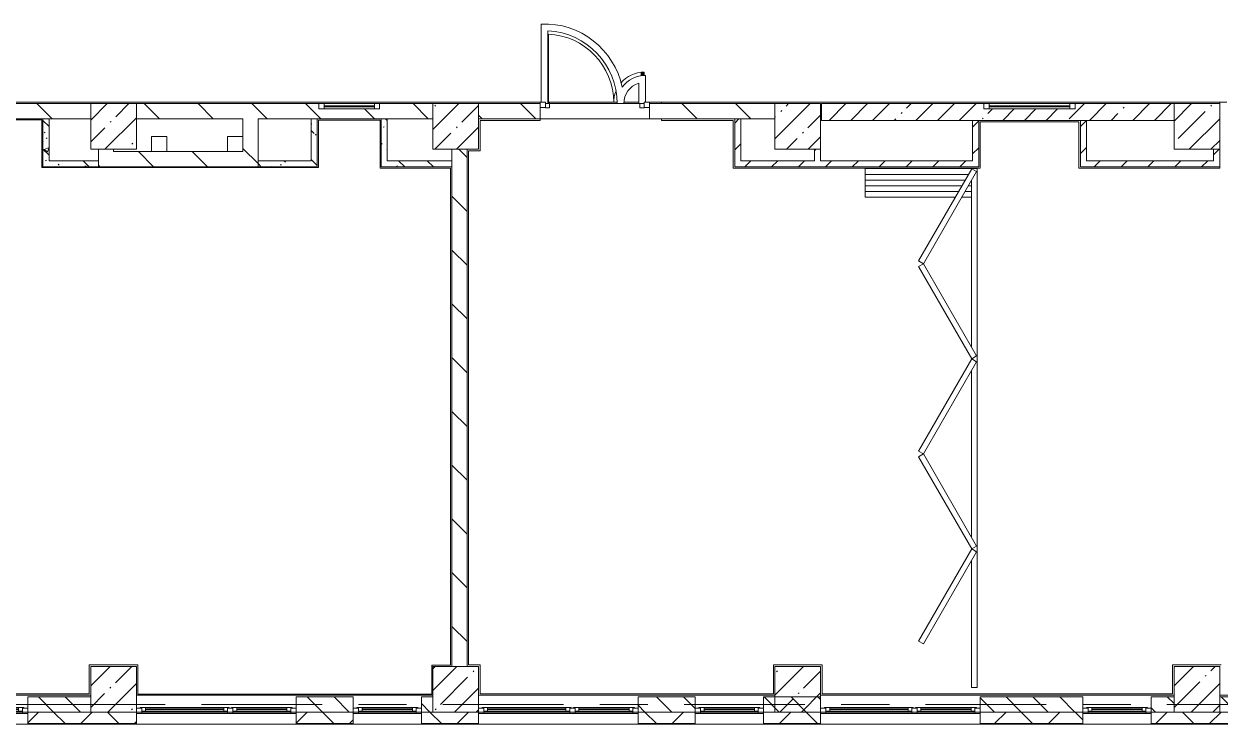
# Model space of a CAD drawing. Header units: millimetres. Extents: x 2623 to 216772, y -8553 to 29000.
# Drawn here: x 96543 to 112277, y -258 to 8948 of the extents above; entities that cross this region are included whole.
import ezdxf

# ---------------------------------------------------------------- set-up
doc = ezdxf.new("R2010")
doc.units = ezdxf.units.MM
doc.linetypes.add('Осевая', pattern=[3175, 635, -476.25, 1587.5, -476.25])
for name, color, linetype, lineweight, true_color in [('A-DETL-GENF-7', 7, 'Continuous', 5, 0xaaaaaa), ('A-DOOR-3', 7, 'Continuous', 5, 0xaaaaaa), ('A-DOOR-4', 7, 'Continuous', 5, 0xe2e2e2), ('A-DOOR-FRAM-4', 7, 'Continuous', 5, 0xaaaaaa), ('A-FLOR-3', 7, 'Continuous', 5, 0xaaaaaa), ('I-WALL-5', 7, 'Continuous', 5, 0x787878)]:
    doc.layers.add(name, color=color, linetype=linetype, lineweight=lineweight, true_color=true_color)
for name, color, linetype, lineweight in [('A-GLAZ-1', 7, 'Continuous', 5), ('A-GLAZ-CWMG-2', 7, 'Continuous', 5), ('A-WALL', 7, 'Continuous', 9), ('A-WALL-3', 7, 'Continuous', 5), ('I-WALL-4', 7, 'Continuous', 5), ('S-COLS-1', 7, 'Continuous', 5), ('Оси', 7, 'Continuous', 9), ('Оси-2', 7, 'Осевая', 9)]:
    doc.layers.add(name, color=color, linetype=linetype, lineweight=lineweight)
pattern_1 = [(135, (89762.2, 0), (-353.553, -353.553), [])]
pattern_2 = [(45, (89762.2, 0), (-176.7767, 176.7767), [])]
pattern_3 = [(135, (89762.2, 0), (-377.17, -377.17), [533.4, -88.9, 17.78, -88.9]), (135, (89762.2, 376.94), (-377.17, -377.17), []), (50, (89762.2, 0), (637.645, -55.787), [66.675, -733.425]), (355, (89762.2, 0), (-123.35, 668.7), [53.34, -586.74]), (100.451, (89815.3, -4.65), (514.3, 612.908), [56.665, -623.315]), (46.184, (89762.2, 177.8), (948.776, -147.15), [100.01, -1100.14]), (96.636, (89841.3, 165.5), (830.91, 865.997), [85, -934.97]), (351.184, (89762.2, 177.8), (830.92, 865.99), [80.01, -880.11]), (21, (89851.1, 133.35), (530.65, -357.928), [66.675, -733.425]), (326, (89851.1, 133.35), (216.308, 644.658), [53.34, -586.74]), (71.451, (89895.3, 103.5), (746.96, 286.724), [56.665, -623.315]), (37.5, (89762.2, 0), (10.8105, 295.9426), [16.764, -562.864, 16.764, -578.866, -588.962]), (37.5, (89762.2, 0), (10.8105, 295.9426), [-1175.258, 16.764, -572.198]), (7.5, (89762.2, 0), (233.869, 350.632), [16.764, -322.834, 16.764, -549.529, -224.472]), (7.5, (89762.2, 0), (233.869, 350.632), [-905.891, 16.764, -207.708]), (327.5, (89563.95, 0), (474.568, -20.0513), [16.764, -205.486, 16.764, -676.656, -920.115]), (327.5, (89563.95, 0), (474.568, -20.0513), [-915.67, 16.764, -903.351]), (317.5, (89475.05, 0), (518.452, 88.993), [16.764, -272.161, 16.764, -443.738, -653.415]), (317.5, (89475.05, 0), (518.452, 88.993), [-749.427, 16.764, -636.65])]
pattern_4 = [(45, (89762.2, 0), (-285.123, 285.123), []), (45, (90047.3, 0), (-285.123, 285.123), [504.031, -100.806, 16.764, -84.042])]

# ---------------------------------------------------------------- blocks, each defined once
blk = doc.blocks.new('120_Окно_СКБ_2Ст - 120_Окно_СКБ_2Ст 3100х2500 _мал_ створка слева-2_-22446420-3_1_2_птичка')
at = {"layer": 'A-GLAZ-1'}
for p, q in [((-1550, -127), (-1550, -57)), ((-1550, -57), (-1480, -57)), ((1550, -57), (-1550, -57)), ((-1480, -127), (-1550, -127)), ((-1550, -127), (-1500, -127)), ((-1480, -127), (-1500, -127)), ((-1500, -127), (-1500, -137)), ((-1500, -137), (-700, -137)), ((-700, -137), (-1500, -137)), ((-1480, -57), (-1480, -127)), ((-720, -87), (-1480, -87)), ((-1480, -87), (-1480, -127)), ((-1430, -137), (-1430, -87)), ((-1430, -107), (-770, -107)), ((-770, -117), (-1430, -117)), ((-770, -137), (-770, -87)), ((-720, -127), (-720, -57)), ((-720, -57), (-650, -57)), ((-720, -127), (-720, -87)), ((-650, -127), (-720, -127)), ((-700, -127), (-720, -127)), ((-700, -127), (-670, -127)), ((-700, -137), (-700, -127)), ((-650, -127), (-670, -127)), ((-670, -127), (-670, -137)), ((-670, -137), (1500, -137)), ((1500, -137), (-670, -137)), ((-650, -57), (-650, -127)), ((1480, -87), (-650, -87)), ((-650, -87), (-650, -127)), ((-600, -137), (-600, -87)), ((-600, -107), (1430, -107)), ((1430, -117), (-600, -117)), ((1430, -137), (1430, -87)), ((1480, -127), (1480, -57)), ((1480, -57), (1550, -57)), ((1480, -127), (1480, -87)), ((1550, -127), (1480, -127)), ((1500, -127), (1480, -127)), ((1500, -127), (1550, -127)), ((1500, -137), (1500, -127)), ((1550, -57), (1550, -127))]:
    blk.add_line(p, q, dxfattribs=at)
blk = doc.blocks.new('120_Окно_СКБ_2Ст - 120_Окно_СКБ_2Ст 2100х2500 _мал створка СЛЕВА_-22446485-3_1_2_птичка')
at = {"layer": 'A-GLAZ-1'}
for p, q in [((-1050, -127), (-1050, -57)), ((-1050, -57), (-980, -57)), ((1050, -57), (-1050, -57)), ((-980, -127), (-1050, -127)), ((-1050, -127), (-1000, -127)), ((-980, -127), (-1000, -127)), ((-1000, -127), (-1000, -137)), ((-1000, -137), (-200, -137)), ((-200, -137), (-1000, -137)), ((-980, -57), (-980, -127)), ((-220, -87), (-980, -87)), ((-980, -87), (-980, -127)), ((-930, -137), (-930, -87)), ((-930, -107), (-270, -107)), ((-270, -117), (-930, -117)), ((-270, -137), (-270, -87)), ((-220, -127), (-220, -57)), ((-220, -57), (-150, -57)), ((-220, -127), (-220, -87)), ((-150, -127), (-220, -127)), ((-200, -127), (-220, -127)), ((-200, -127), (-170, -127)), ((-200, -137), (-200, -127)), ((-150, -127), (-170, -127)), ((-170, -127), (-170, -137)), ((-170, -137), (1000, -137)), ((1000, -137), (-170, -137)), ((-150, -57), (-150, -127)), ((980, -87), (-150, -87)), ((-150, -87), (-150, -127)), ((-100, -137), (-100, -87)), ((-100, -107), (930, -107)), ((930, -117), (-100, -117)), ((930, -137), (930, -87)), ((980, -127), (980, -57)), ((980, -57), (1050, -57)), ((980, -127), (980, -87)), ((1050, -127), (980, -127)), ((1000, -127), (980, -127)), ((1000, -127), (1050, -127)), ((1000, -137), (1000, -127)), ((1050, -57), (1050, -127))]:
    blk.add_line(p, q, dxfattribs=at)
blk = doc.blocks.new('120_Окно_СКБ_1Ст - 120_Окно_СКБ_1Ст 900х2500_h_-22445987-3_1_2_птичка')
at = {"layer": 'A-GLAZ-1'}
for p, q in [((-450, -127), (-450, -57)), ((-450, -57), (-380, -57)), ((450, -57), (-450, -57)), ((-380, -127), (-450, -127)), ((-450, -127), (-400, -127)), ((-380, -127), (-400, -127)), ((-400, -127), (-400, -137)), ((-400, -137), (400, -137)), ((400, -137), (-400, -137)), ((-380, -57), (-380, -127)), ((380, -87), (-380, -87)), ((-380, -87), (-380, -127)), ((-330, -137), (-330, -87)), ((-330, -107), (330, -107)), ((330, -117), (-330, -117)), ((330, -137), (330, -87)), ((380, -127), (380, -57)), ((380, -57), (450, -57)), ((380, -127), (380, -87)), ((450, -127), (380, -127)), ((400, -127), (380, -127)), ((400, -127), (450, -127)), ((400, -137), (400, -127)), ((450, -57), (450, -127))]:
    blk.add_line(p, q, dxfattribs=at)
blk = doc.blocks.new('120_Окно_СКБ_2Ст - 120_Окно_СКБ_2Ст 2100х2500 _мал створка СЛЕВА_-V97-3_1_2_птичка')
at = {"layer": 'A-GLAZ-1'}
for p, q in [((-1050, -127), (-1050, -57)), ((-1050, -57), (-980, -57)), ((1050, -57), (-1050, -57)), ((-980, -127), (-1050, -127)), ((-1050, -127), (-1000, -127)), ((-980, -127), (-1000, -127)), ((-1000, -127), (-1000, -137)), ((-1000, -137), (-200, -137)), ((-200, -137), (-1000, -137)), ((-980, -57), (-980, -127)), ((-220, -87), (-980, -87)), ((-980, -87), (-980, -127)), ((-930, -137), (-930, -87)), ((-930, -107), (-270, -107)), ((-270, -117), (-930, -117)), ((-270, -137), (-270, -87)), ((-220, -127), (-220, -57)), ((-220, -57), (-150, -57)), ((-220, -127), (-220, -87)), ((-150, -127), (-220, -127)), ((-200, -127), (-220, -127)), ((-200, -127), (-170, -127)), ((-200, -137), (-200, -127)), ((-150, -127), (-170, -127)), ((-170, -127), (-170, -137)), ((-170, -137), (1000, -137)), ((1000, -137), (-170, -137)), ((-150, -57), (-150, -127)), ((980, -87), (-150, -87)), ((-150, -87), (-150, -127)), ((-100, -137), (-100, -87)), ((-100, -107), (930, -107)), ((930, -117), (-100, -117)), ((930, -137), (930, -87)), ((980, -127), (980, -57)), ((980, -57), (1050, -57)), ((980, -127), (980, -87)), ((1050, -127), (980, -127)), ((1000, -127), (980, -127)), ((1000, -127), (1050, -127)), ((1000, -137), (1000, -127)), ((1050, -57), (1050, -127))]:
    blk.add_line(p, q, dxfattribs=at)
blk = doc.blocks.new('120_Окно_СКБ_1Ст - 120_Окно_СКБ_1Ст 900х2500_h_-20664874-3_1_2_птичка')
at = {"layer": 'A-GLAZ-1'}
for p, q in [((-450, -127), (-450, -57)), ((-450, -57), (-380, -57)), ((450, -57), (-450, -57)), ((-380, -127), (-450, -127)), ((-450, -127), (-400, -127)), ((-380, -127), (-400, -127)), ((-400, -127), (-400, -137)), ((-400, -137), (400, -137)), ((400, -137), (-400, -137)), ((-380, -57), (-380, -127)), ((380, -87), (-380, -87)), ((-380, -87), (-380, -127)), ((-330, -137), (-330, -87)), ((-330, -107), (330, -107)), ((330, -117), (-330, -117)), ((330, -137), (330, -87)), ((380, -127), (380, -57)), ((380, -57), (450, -57)), ((380, -127), (380, -87)), ((450, -127), (380, -127)), ((400, -127), (380, -127)), ((400, -127), (450, -127)), ((400, -137), (400, -127)), ((450, -57), (450, -127))]:
    blk.add_line(p, q, dxfattribs=at)
blk = doc.blocks.new('DOR__перегородка__Прямоугольная - ТП-3_ Вн_ДПГ_6820х3300h-19315679-3_1_2_птичка')
at = {"layer": 'A-DOOR-3'}
for p, q in [((6445, 1474), (6820, 1474)), ((6445, 1474), (6445, 288)), ((6520, 1474), (6520, 244)), ((6595, 1474), (6595, 201)), ((6670, 1474), (6670, 158)), ((6745, 1474), (6745, 114)), ((6820, 1474), (6820, 0)), ((6445, 201), (6445, 75)), ((6520, 158), (6520, 75)), ((0, 75), (0, 0)), ((0, 75), (1664, 75)), ((0, 0), (6820, 0)), ((1814, 75), (1827, 75)), ((1977, 75), (4164, 75)), ((4314, 75), (4325, 75)), ((4475, 75), (6663, 75)), ((6595, 114), (6595, 75)), ((6813, 75), (6820, 75))]:
    blk.add_line(p, q, dxfattribs=at)
at = {"layer": 'A-DOOR-FRAM-4'}
for p, q in [((570, 707), (608, 772)), ((1783, 7), (570, 707)), ((608, 772), (1820, 72)), ((1821, 72), (3033, 772)), ((3071, 707), (1858, 7)), ((3033, 772), (3071, 707)), ((3070, 707), (3107, 772)), ((4282, 7), (3070, 707)), ((3107, 772), (4320, 72)), ((4319, 72), (5532, 772)), ((5569, 707), (4357, 7)), ((5532, 772), (5569, 707)), ((5569, 707), (5607, 772)), ((6781, 7), (5569, 707)), ((5607, 772), (6819, 72)), ((1820, 72), (1783, 7)), ((1858, 7), (1821, 72)), ((4320, 72), (4282, 7)), ((4357, 7), (4319, 72)), ((6819, 72), (6781, 7))]:
    blk.add_line(p, q, dxfattribs=at)
blk = doc.blocks.new('BSC_Колонна _Прямоугольная - 600х600-V195-3_1_2_птичка')
at = {"layer": 'S-COLS-1'}
h = blk.add_hatch(dxfattribs=at)
h.set_pattern_fill('FP_160', color=256, style=0, pattern_type=2)
h.set_pattern_definition([(45, (-22210, -7600), (-285.123, 285.123), []), (45, (-21924.88, -7600), (-285.123, 285.123), [504.031, -100.806, 16.764, -84.042])])
h.paths.add_polyline_path([(-300, -300), (300, -300), (300, 300), (-300, 300), (-300, 150)])
for p, q in [((300, 300), (-300, 300)), ((-300, 300), (-300, -300)), ((300, -300), (300, 300)), ((-300, -300), (300, -300))]:
    blk.add_line(p, q, dxfattribs=at)
blk = doc.blocks.new('BSC_Колонна _Прямоугольная - 600х600-V196-3_1_2_птичка')
at = {"layer": 'S-COLS-1'}
h = blk.add_hatch(dxfattribs=at)
h.set_pattern_fill('FP_161', color=256, style=0, pattern_type=2)
h.set_pattern_definition([(45, (-22210, -200), (-285.123, 285.123), []), (45, (-21924.88, -200), (-285.123, 285.123), [504.031, -100.806, 16.764, -84.042])])
h.paths.add_polyline_path([(-300, -300), (300, -300), (300, 300), (-300, 300)])
for p, q in [((300, 300), (-300, 300)), ((-300, 300), (-300, -300)), ((300, -300), (300, 300)), ((-300, -300), (300, -300))]:
    blk.add_line(p, q, dxfattribs=at)
blk = doc.blocks.new('BSC_Колонна _Прямоугольная - 600х600-V198-3_1_2_птичка')
at = {"layer": 'S-COLS-1'}
h = blk.add_hatch(dxfattribs=at)
h.set_pattern_fill('FP_162', color=256, style=0, pattern_type=2)
h.set_pattern_definition([(45, (-7960, -7600), (-285.123, 285.123), []), (45, (-7674.88, -7600), (-285.123, 285.123), [504.031, -100.806, 16.764, -84.042])])
h.paths.add_polyline_path([(-300, -300), (300, -300), (300, 300), (-300, 300)])
for p, q in [((300, 300), (-300, 300)), ((-300, 300), (-300, -300)), ((300, -300), (300, 300)), ((-300, -300), (300, -300))]:
    blk.add_line(p, q, dxfattribs=at)
blk = doc.blocks.new('BSC_Колонна _Прямоугольная - 600х600-20441433-3_1_2_птичка')
at = {"layer": 'S-COLS-1'}
h = blk.add_hatch(dxfattribs=at)
h.set_pattern_fill('FP_170', color=256, style=0, pattern_type=2)
h.set_pattern_definition([(45, (-12460, -7600), (-285.123, 285.123), []), (45, (-12174.88, -7600), (-285.123, 285.123), [504.031, -100.806, 16.764, -84.042])])
h.paths.add_polyline_path([(-300, -300), (300, -300), (300, 300), (-300, 300), (-300, 150)])
for p, q in [((300, 300), (-300, 300)), ((-300, 300), (-300, -300)), ((300, -300), (300, 300)), ((-300, -300), (300, -300))]:
    blk.add_line(p, q, dxfattribs=at)
blk = doc.blocks.new('BSC_Колонна _Прямоугольная - 600х600-V205-3_1_2_птичка')
at = {"layer": 'S-COLS-1'}
h = blk.add_hatch(dxfattribs=at)
h.set_pattern_fill('FP_171', color=256, style=0, pattern_type=2)
h.set_pattern_definition([(45, (-16960, -7600), (-285.123, 285.123), []), (45, (-16674.88, -7600), (-285.123, 285.123), [504.031, -100.806, 16.764, -84.042])])
h.paths.add_polyline_path([(-300, -300), (300, -300), (300, 300), (-300, 300)])
for p, q in [((300, 300), (-300, 300)), ((-300, 300), (-300, -300)), ((300, -300), (300, 300)), ((-300, -300), (300, -300))]:
    blk.add_line(p, q, dxfattribs=at)
blk = doc.blocks.new('120_Окно_СКБ_1Ст - 120_Окно_СКБ_1Ст 400х1200 EI30-24228621-3_1_2_птичка')
at = {"layer": 'A-GLAZ-1'}
for p, q in [((-600, 40), (-600, 110)), ((-600, 110), (-530, 110)), ((600, 110), (-600, 110)), ((-530, 40), (-600, 40)), ((-600, 40), (600, 40)), ((-530, 110), (-530, 40)), ((530, 80), (-530, 80)), ((530, 70), (-530, 70)), ((530, 40), (530, 110)), ((530, 110), (600, 110)), ((600, 40), (530, 40)), ((600, 110), (600, 40))]:
    blk.add_line(p, q, dxfattribs=at)
blk = doc.blocks.new('Прямоугольный импост - 50 x 70 мм-31927764-3_1_2_птичка')
at = {"layer": 'A-GLAZ-CWMG-2'}
for p, q in [((-70, 35), (0, 35)), ((-70, -35), (-70, 35)), ((0, 35), (0, -35)), ((0, -35), (-70, -35))]:
    blk.add_line(p, q, dxfattribs=at)
blk = doc.blocks.new('Дверь_Витражная_остекление_ - ДВН_ДАО_Главный вход_1200 в свету Д-22 _п_-31928779-3_1_2_птичка')
at = {"layer": 'A-DOOR-4'}
for points in [[(-615, 30), (-610, 30), (-615, 930)], [(610, 384), (650, 388), (650, 430), (610, 430), (610, 388)]]:
    blk.add_hatch(color=256, dxfattribs=at).paths.add_polyline_path(points)
at = {"layer": 'A-DETL-GENF-7'}
for p, q in [((-610, 30), (-610, 930)), ((650, 430), (610, 430)), ((610, 430), (610, 384)), ((650, 387), (650, 430)), ((-595, 30), (-615, 30)), ((-595, -40), (-595, 30)), ((595, -40), (595, 16)), ((-650, -40), (-595, -40)), ((650, -40), (595, -40))]:
    blk.add_line(p, q, dxfattribs=at)
at = {"layer": 'A-DOOR-3'}
blk.add_line((650, 430), (650, 387), dxfattribs=at)
for centre, radius, start, end in [((-650, 30), 900, 360, 87.7416), ((650, 30), 400, 90, 140.1159), ((650, 30), 400, 158.7261, 180)]:
    blk.add_arc(centre, radius, start, end, dxfattribs=at)
blk = doc.blocks.new('Прямоугольный импост - 50 x 70 мм-31701779-3_1_2_птичка')
at = {"layer": 'A-GLAZ-CWMG-2'}
for p, q in [((0, 35), (-70, 35)), ((-70, 35), (-70, -35)), ((0, -35), (0, 35)), ((-70, -35), (0, -35))]:
    blk.add_line(p, q, dxfattribs=at)
blk = doc.blocks.new('120_Окно_СКБ_1Ст - 120_Окно_СКБ_1Ст 400х800 EI30-24230873-3_1_2_птичка')
at = {"layer": 'A-GLAZ-1'}
for p, q in [((-400, 30), (-400, 100)), ((-400, 100), (-330, 100)), ((400, 100), (-400, 100)), ((-330, 30), (-400, 30)), ((-400, 30), (400, 30)), ((-330, 100), (-330, 30)), ((330, 70), (-330, 70)), ((330, 60), (-330, 60)), ((330, 30), (330, 100)), ((330, 100), (400, 100)), ((400, 30), (330, 30)), ((400, 100), (400, 30))]:
    blk.add_line(p, q, dxfattribs=at)

msp = doc.modelspace()

# ---------------------------------------------------------------- hatches: boundary and pattern name
at = {"layer": 'A-WALL-3'}
h = msp.add_hatch(dxfattribs=at)
h.set_pattern_fill('FP_103', color=256, style=0, pattern_type=2)
h.set_pattern_definition([(135, (89762.2, 0), (-176.7767, -176.7767), [])])
h.paths.add_polyline_path([(121872.2, -100), (121872.2, 100), (120645, 100), (120645, -100), (121461.6, -100)])
h.paths.add_polyline_path([(127752.2, -100), (127752.2, 100), (127185.2, 100), (127185.2, -100)])
h.paths.add_polyline_path([(119597.2, -100), (119745, -100), (119745, 100), (119571.9, 100), (119571.9, -100)])
h.paths.add_polyline_path([(126122.6, -100), (126285.2, -100), (126285.2, 100), (125732.2, 100), (125732.2, -100)])
h.paths.add_polyline_path([(123372.2, -100), (123632.2, -100), (123632.2, 100), (123372.2, 100), (123372.2, 39.5)])
h.paths.add_polyline_path([(109122.2, -100), (110472.2, -100), (110472.2, 100), (109122.2, 100)])
h.paths.add_polyline_path([(106546.3, -100), (107022.2, -100), (107022.2, 100), (106272.2, 100), (106272.2, -100)])
h.paths.add_polyline_path([(114936.1, -100), (115322.2, -100), (115322.2, 100), (114572.2, 100), (114572.2, -100)])
h.paths.add_polyline_path([(112472.2, -100), (112472.2, 100), (112272.2, 100), (112272.2, -100)])
h.paths.add_polyline_path([(116171.9, -100), (116171.9, 100), (115922.2, 100), (115922.2, -100)])
h.paths.add_polyline_path([(105372.2, -100), (105372.2, 100), (104622.2, 100), (104622.2, -100)])
h.paths.add_polyline_path([(111372.2, -100), (111672.2, -100), (111672.2, 100), (111372.2, 100)])
h.paths.add_polyline_path([(100872.2, -100), (100872.2, 100), (100121.9, 100), (100121.9, -100)])
h.paths.add_polyline_path([(101772.2, -100), (101922.2, -100), (101922.2, 100), (101772.2, 100)])
h.paths.add_polyline_path([(97422.2, -100), (97422.2, 100), (96592.2, 100), (96592.2, -100), (97224.3, -100)])
h = msp.add_hatch(dxfattribs=at)
h.set_pattern_fill('FP_105', color=256, style=0, pattern_type=2)
h.set_pattern_definition([(45, (89762.2, 0), (-353.5534, 353.5534), []), (135, (89762.2, 0), (-353.5534, -353.5534), [])])
h.paths.add_polyline_path([(123326, -250), (123632.2, -250), (123632.2, -100), (122772.2, -100), (122772.2, -250)])
h.paths.add_polyline_path([(128072.3, -250), (128072.3, -100), (127185.2, -100), (127185.2, -250), (127987, -250)])
h.paths.add_polyline_path([(119745, -250), (119745, -100), (118971.9, -100), (118971.9, -250), (119597.2, -250)])
h.paths.add_polyline_path([(120645, -250), (121872.2, -250), (121872.2, -100), (120645, -100)])
h.paths.add_polyline_path([(126122.6, -250), (126285.2, -250), (126285.2, -100), (125732.2, -100), (125732.2, -250)])
h.paths.add_polyline_path([(115868.4, -250), (116171.9, -250), (116171.9, -100), (114572.2, -100), (114572.2, -250), (114936.1, -250)])
h.paths.add_polyline_path([(110472.2, -250), (110472.2, -100), (109122.2, -100), (109122.2, -250), (109342.9, -250)])
h.paths.add_polyline_path([(111372.2, -250), (112472.2, -250), (112472.2, -100), (111372.2, -100)])
h.paths.add_polyline_path([(104622.2, -250), (105372.2, -250), (105372.2, -100), (104622.2, -100)])
h.paths.add_polyline_path([(106272.2, -250), (107022.2, -250), (107022.2, -100), (106272.2, -100)])
h.paths.add_polyline_path([(102522.2, -250), (102522.2, -100), (101772.2, -100), (101772.2, -250), (101885.3, -250)])
h.paths.add_polyline_path([(96592.2, -250), (98021.9, -250), (98021.9, -100), (96592.2, -100)])
h.paths.add_polyline_path([(100121.9, -250), (100872.2, -250), (100872.2, -100), (100121.9, -100)])
h.paths.add_polyline_path([(93492.2, -250), (93492.2, -100), (89502.2, -100), (89502.2, -250), (92563.3, -250)])
at = {"layer": 'I-WALL-4'}
h = msp.add_hatch(dxfattribs=at)
h.set_pattern_fill('FP_104', color=256, style=0, pattern_type=2)
h.set_pattern_definition(pattern_1)
h.paths.add_polyline_path([(106422.2, 7700), (106422.2, 7900), (104771.5, 7900), (104771.5, 7700), (105972.2, 7700)])
h.paths.add_polyline_path([(97422.2, 7700), (97422.2, 7900), (96292.2, 7900), (96292.2, 7700), (96873.2, 7700)])
h.paths.add_polyline_path([(98022.2, 7700), (101922.2, 7700), (101922.2, 7900), (101222.2, 7900), (101222.2, 7830), (100422.2, 7830), (100422.2, 7900), (98022.2, 7900), (98022.2, 7789.5)])
h.paths.add_polyline_path([(103331.5, 7700), (103331.5, 7900), (102522.2, 7900), (102522.2, 7700)])
h.paths.add_polyline_path([(93495.5, 7700), (93792.2, 7700), (93792.2, 7900), (93492.2, 7900), (93492.2, 7700)])
h = msp.add_hatch(dxfattribs=at)
h.set_pattern_fill('FP_101', color=256, style=0, pattern_type=2)
h.set_pattern_definition(pattern_4)
h.paths.add_polyline_path([(110441.2, 7680), (111672.2, 7680), (111672.2, 7900), (110371.7, 7900), (110371.7, 7830), (109171.7, 7830), (109171.7, 7900), (107032.2, 7900), (107032.2, 7680), (109342.9, 7680)])
h = msp.add_hatch(dxfattribs=at)
h.set_pattern_fill('FP_104', color=256, style=0, pattern_type=2)
h.set_pattern_definition(pattern_1)
h.paths.add_polyline_path([(99622.2, 7070), (99622.2, 7700), (99422.2, 7700), (99422.2, 7070)])
h = msp.add_hatch(dxfattribs=at)
h.set_pattern_fill('FP_106', color=256, style=0, pattern_type=2)
h.set_pattern_definition(pattern_2)
h.paths.add_polyline_path([(105972.2, 7150), (105972.2, 7700), (105892.2, 7700), (105892.2, 7150)])
h = msp.add_hatch(dxfattribs=at)
h.set_pattern_fill('FP_106', color=256, style=0, pattern_type=2)
h.set_pattern_definition(pattern_2)
h.paths.add_polyline_path([(109102.2, 7070), (109102.2, 7680), (109022.2, 7680), (109022.2, 7070)])
h = msp.add_hatch(dxfattribs=at)
h.set_pattern_fill('FP_106', color=256, style=0, pattern_type=2)
h.set_pattern_definition(pattern_2)
h.paths.add_polyline_path([(110521.2, 7150), (110521.2, 7680), (110441.2, 7680), (110441.2, 7150)])
h = msp.add_hatch(dxfattribs=at)
h.set_pattern_fill('FP_104', color=256, style=0, pattern_type=2)
h.set_pattern_definition(pattern_1)
h.paths.add_polyline_path([(97722.2, 7070), (97722.2, 7300), (97522.2, 7300), (97522.2, 7070)])
h = msp.add_hatch(dxfattribs=at)
h.set_pattern_fill('FP_104', color=256, style=0, pattern_type=2)
h.set_pattern_definition(pattern_1)
h.paths.add_polyline_path([(99422.2, 7070), (99422.2, 7270), (97722.2, 7270), (97722.2, 7070), (98156.5, 7070)])
h = msp.add_hatch(dxfattribs=at)
h.set_pattern_fill('FP_104', color=256, style=0, pattern_type=2)
h.set_pattern_definition(pattern_1)
h.paths.add_polyline_path([(102172.2, 500), (102372.2, 500), (102372.2, 7300), (102172.2, 7300), (102172.2, 808.9)])
h = msp.add_hatch(dxfattribs=at)
h.set_pattern_fill('FP_106', color=256, style=0, pattern_type=2)
h.set_pattern_definition(pattern_2)
h.paths.add_polyline_path([(107022.2, 7150), (107022.2, 7300), (106942.2, 7300), (106942.2, 7150)])
h = msp.add_hatch(dxfattribs=at)
h.set_pattern_fill('FP_106', color=256, style=0, pattern_type=2)
h.set_pattern_definition(pattern_2)
h.paths.add_polyline_path([(112272.2, 7070), (112272.2, 7300), (112192.2, 7300), (112192.2, 7070)])
h = msp.add_hatch(dxfattribs=at)
h.set_pattern_fill('FP_106', color=256, style=0, pattern_type=2)
h.set_pattern_definition(pattern_2)
h.paths.add_polyline_path([(109022.2, 7070), (109022.2, 7150), (105892.2, 7150), (105892.2, 7070), (107478.5, 7070)])
h = msp.add_hatch(dxfattribs=at)
h.set_pattern_fill('FP_106', color=256, style=0, pattern_type=2)
h.set_pattern_definition(pattern_2)
h.paths.add_polyline_path([(112192.2, 7070), (112192.2, 7150), (110441.2, 7150), (110441.2, 7070), (111207.3, 7070)])
at = {"layer": 'I-WALL-5'}
h = msp.add_hatch(dxfattribs=at)
h.set_pattern_fill('FP_111', color=256, style=0, pattern_type=2)
h.set_pattern_definition(pattern_3)
h.paths.add_polyline_path([(96873.2, 7070), (96873.2, 7700), (96793.2, 7700), (96793.2, 7070)])
h = msp.add_hatch(dxfattribs=at)
h.set_pattern_fill('FP_111', color=256, style=0, pattern_type=2)
h.set_pattern_definition(pattern_3)
h.paths.add_polyline_path([(100402.2, 7150), (100402.2, 7700), (100322.2, 7700), (100322.2, 7150)])
h = msp.add_hatch(dxfattribs=at)
h.set_pattern_fill('FP_111', color=256, style=0, pattern_type=2)
h.set_pattern_definition(pattern_3)
h.paths.add_polyline_path([(101322.2, 7070), (101322.2, 7700), (101242.2, 7700), (101242.2, 7070)])
h = msp.add_hatch(dxfattribs=at)
h.set_pattern_fill('FP_111', color=256, style=0, pattern_type=2)
h.set_pattern_definition(pattern_3)
h.paths.add_polyline_path([(97522.2, 7070), (97522.2, 7150), (96873.2, 7150), (96873.2, 7070)])
h = msp.add_hatch(dxfattribs=at)
h.set_pattern_fill('FP_111', color=256, style=0, pattern_type=2)
h.set_pattern_definition(pattern_3)
h.paths.add_polyline_path([(99622.2, 7070), (100402.2, 7070), (100402.2, 7150), (99622.2, 7150)])
h = msp.add_hatch(dxfattribs=at)
h.set_pattern_fill('FP_111', color=256, style=0, pattern_type=2)
h.set_pattern_definition(pattern_3)
h.paths.add_polyline_path([(102172.2, 7070), (102172.2, 7150), (101322.2, 7150), (101322.2, 7070), (101885.3, 7070)])
at = {"layer": 'S-COLS-1'}
h = msp.add_hatch(dxfattribs=at)
h.set_pattern_fill('FP_101', color=256, style=0, pattern_type=2)
h.set_pattern_definition(pattern_4)
h.paths.add_polyline_path([(98022.2, -100), (98022.2, 500), (97422.2, 500), (97422.2, -100)])
h = msp.add_hatch(dxfattribs=at)
h.set_pattern_fill('FP_101', color=256, style=0, pattern_type=2)
h.set_pattern_definition(pattern_4)
h.paths.add_polyline_path([(101922.2, -100), (102522.2, -100), (102522.2, 500), (101922.2, 500), (101922.2, 100)])
h = msp.add_hatch(dxfattribs=at)
h.set_pattern_fill('FP_101', color=256, style=0, pattern_type=2)
h.set_pattern_definition(pattern_4)
h.paths.add_polyline_path([(106422.2, -100), (107022.2, -100), (107022.2, 500), (106422.2, 500)])

# ---------------------------------------------------------------- linework, layer by layer
at = {"layer": 'A-FLOR-3'}
for p, q in [((103346.4, 8947.1), (103346.4, 7919)), ((103436.4, 7900), (103436.4, 8856.8)), ((104720.5, 7919), (104720.5, 8271.9)), ((104630.5, 8169.4), (104630.5, 7900)), ((103346.4, 7920), (96292.2, 7920)), ((103401.5, 7900), (103436.4, 7900)), ((103436.4, 7920), (104343.4, 7920)), ((104344.5, 7900), (104434.5, 7900)), ((104436.4, 7920), (104630.5, 7920)), ((104630.5, 7900), (104701.5, 7900)), ((104931.5, 7920), (104720.5, 7920)), ((112367.1, 7920), (104931.5, 7920)), ((104931.5, 7900), (104931.5, 7920)), ((112272.2, 7920), (112272.2, 7900)), ((96777.2, 7685.5), (96292.2, 7685.5)), ((96777.2, 7060.5), (96777.2, 7685.5)), ((101227.2, 7680.5), (100417.2, 7680.5)), ((100417.2, 7680.5), (100417.2, 7060.5)), ((101227.2, 7050.5), (101227.2, 7680.5)), ((103331.5, 7680), (102542.2, 7680)), ((102542.2, 7680), (102542.2, 7280)), ((103331.5, 7700), (103331.5, 7680)), ((104931.5, 7680), (104931.5, 7700)), ((105872.2, 7680), (104931.5, 7680)), ((105872.2, 7050), (105872.2, 7680)), ((110421.2, 7660), (109122.2, 7660)), ((109122.2, 7660), (109122.2, 7050)), ((110421.2, 7050), (110421.2, 7660)), ((98222.2, 7470), (98422.2, 7470)), ((98222.2, 7270), (98222.2, 7470)), ((98422.2, 7470), (98422.2, 7270)), ((99222.2, 7470), (99422.2, 7470)), ((99222.2, 7270), (99222.2, 7470)), ((102542.2, 7280), (102392.2, 7280)), ((102392.2, 7280), (102392.2, 520)), ((100417.2, 7060.5), (96777.2, 7060.5)), ((102152.2, 7050.5), (101227.2, 7050.5)), ((102152.2, 515.5), (102152.2, 7050.5)), ((109122.2, 7050), (105872.2, 7050)), ((112272.2, 7050), (110421.2, 7050)), ((112272.2, 7070), (112272.2, 7050)), ((97402.2, 140.5), (97402.2, 520.5)), ((97402.2, 520.5), (98042.2, 520.5)), ((98042.2, 520.5), (98042.2, 135.5)), ((101907.2, 135.5), (101907.2, 515.5)), ((101907.2, 515.5), (102152.2, 515.5)), ((102392.2, 520), (102542.2, 520)), ((102542.2, 520), (102542.2, 140)), ((106402.2, 140), (106402.2, 520)), ((106402.2, 520), (107042.2, 520)), ((107042.2, 520), (107042.2, 140)), ((111652.2, 140), (111652.2, 520)), ((111652.2, 520), (112292.2, 520)), ((93512.2, 140.5), (97402.2, 140.5)), ((98042.2, 135.5), (101907.2, 135.5)), ((102542.2, 140), (106402.2, 140)), ((107042.2, 140), (111652.2, 140))]:
    msp.add_line(p, q, dxfattribs=at)
for centre, radius, start, end in [((103389.5, 7903), 1045, 11.78406, 92.36409), ((103389.5, 7903), 955, 359.82001, 87.18541), ((104713.5, 7903), 369, 88.91556, 144.66492), ((104713.5, 7903), 279, 107.31049, 180.6161)]:
    msp.add_arc(centre, radius, start, end, dxfattribs=at)
at = {"layer": 'A-WALL'}
for p, q in [((96873.2, 7700), (96793.2, 7700)), ((100402.2, 7700), (100322.2, 7700)), ((101322.2, 7700), (101242.2, 7700)), ((105972.2, 7700), (105892.2, 7700)), ((109102.2, 7680), (109022.2, 7680)), ((110521.2, 7680), (110441.2, 7680)), ((97522.2, 7070), (97522.2, 7150)), ((99622.2, 7150), (99622.2, 7070)), ((102172.2, 7070), (102172.2, 7150)), ((96592.2, -100), (97422.2, -100)), ((100121.9, -100), (100872.2, -100)), ((101772.2, -100), (101922.2, -100)), ((104622.2, -100), (105372.2, -100)), ((106272.2, -100), (107022.2, -100)), ((109122.2, -100), (110472.2, -100)), ((111372.2, -100), (111672.2, -100)), ((112272.2, -100), (112472.2, -100)), ((96592.2, -250), (98021.9, -250)), ((96592.2, -253), (98021.9, -253)), ((100121.9, -250), (100872.2, -250)), ((100121.9, -253), (100872.2, -253)), ((101772.2, -250), (102522.2, -250)), ((101772.2, -253), (102522.2, -253)), ((104622.2, -250), (105372.2, -250)), ((104622.2, -253), (105372.2, -253)), ((106272.2, -250), (107022.2, -250)), ((106272.2, -253), (107022.2, -253)), ((109122.2, -250), (110472.2, -250)), ((109122.2, -253), (110472.2, -253)), ((111372.2, -250), (112472.2, -250)), ((111372.2, -253), (112472.2, -253))]:
    msp.add_line(p, q, dxfattribs=at)
at = {"layer": 'A-WALL-3'}
for p, q in [((97422.2, 100), (96592.2, 100)), ((96592.2, 100), (96592.2, -258)), ((97422.2, -100), (97422.2, 100)), ((100872.2, 100), (100121.9, 100)), ((100121.9, 100), (100121.9, -258)), ((100872.2, -258), (100872.2, 100)), ((101922.2, 100), (101772.2, 100)), ((101772.2, 100), (101772.2, -258)), ((101922.2, -100), (101922.2, 100)), ((105372.2, 100), (104622.2, 100)), ((104622.2, 100), (104622.2, -258)), ((105372.2, -258), (105372.2, 100)), ((107022.2, 100), (106272.2, 100)), ((106272.2, 100), (106272.2, -258)), ((107022.2, -258), (107022.2, 100)), ((110472.2, 100), (109122.2, 100)), ((109122.2, 100), (109122.2, -258)), ((110472.2, -258), (110472.2, 100)), ((111672.2, 100), (111372.2, 100)), ((111372.2, 100), (111372.2, -258)), ((112472.2, 100), (112272.2, 100)), ((96592.2, -100), (89652.2, -100)), ((98021.9, -100), (97422.2, -100)), ((98021.9, -258), (98021.9, -100)), ((98022.2, -100), (100121.9, -100)), ((100872.2, -100), (101772.2, -100)), ((101922.2, -100), (102522.2, -100)), ((102522.2, -258), (102522.2, -100)), ((105372.2, -100), (106272.2, -100)), ((107022.2, -100), (109122.2, -100)), ((110472.2, -100), (111372.2, -100)), ((111372.2, -258), (89494.2, -258)), ((118971.9, -258), (111372.2, -258))]:
    msp.add_line(p, q, dxfattribs=at)
at = {"layer": 'I-WALL-4'}
for p, q in [((97422.2, 7900), (96292.2, 7900)), ((100422.2, 7900), (98022.2, 7900)), ((101922.2, 7900), (101222.2, 7900)), ((103331.5, 7900), (102522.2, 7900)), ((103331.5, 7700), (103331.5, 7900)), ((103436.4, 7900), (104344.5, 7900)), ((104434.5, 7900), (104630.5, 7900)), ((106422.2, 7900), (104771.5, 7900)), ((104771.5, 7900), (104771.5, 7700)), ((109171.7, 7900), (107032.2, 7900)), ((107032.2, 7900), (107032.2, 7680)), ((111672.2, 7900), (110371.7, 7900)), ((96793.2, 7700), (93492.2, 7700)), ((96793.2, 7700), (96793.2, 7070)), ((96873.2, 7700), (97422.2, 7700)), ((96873.2, 7150), (96873.2, 7700)), ((98022.2, 7700), (99422.2, 7700)), ((99422.2, 7700), (99422.2, 7270)), ((99622.2, 7700), (100322.2, 7700)), ((99622.2, 7150), (99622.2, 7700)), ((100322.2, 7700), (100322.2, 7150)), ((100402.2, 7700), (101242.2, 7700)), ((100402.2, 7070), (100402.2, 7700)), ((101242.2, 7700), (101242.2, 7070)), ((101322.2, 7700), (101922.2, 7700)), ((101322.2, 7150), (101322.2, 7700)), ((105892.2, 7700), (102522.2, 7700)), ((105892.2, 7700), (105892.2, 7070)), ((105972.2, 7700), (106422.2, 7700)), ((105972.2, 7150), (105972.2, 7700)), ((107032.2, 7680), (109022.2, 7680)), ((109022.2, 7680), (109022.2, 7150)), ((109102.2, 7070), (109102.2, 7680)), ((109102.2, 7680), (110441.2, 7680)), ((110441.2, 7680), (110441.2, 7070)), ((110521.2, 7150), (110521.2, 7680)), ((110521.2, 7680), (111672.2, 7680)), ((97522.2, 7300), (97522.2, 7150)), ((97722.2, 7270), (97722.2, 7300)), ((99422.2, 7270), (97722.2, 7270)), ((102172.2, 7300), (102172.2, 7150)), ((102372.2, 500), (102372.2, 7300)), ((106942.2, 7300), (106942.2, 7150)), ((107022.2, 7150), (107022.2, 7300)), ((112192.2, 7300), (112192.2, 7150)), ((112272.2, 7070), (112272.2, 7300)), ((97522.2, 7150), (96873.2, 7150)), ((100322.2, 7150), (99622.2, 7150)), ((102172.2, 7150), (101322.2, 7150)), ((106942.2, 7150), (105972.2, 7150)), ((109022.2, 7150), (107022.2, 7150)), ((112192.2, 7150), (110521.2, 7150)), ((96793.2, 7070), (100402.2, 7070)), ((101242.2, 7070), (102172.2, 7070)), ((102172.2, 7070), (102172.2, 500)), ((105892.2, 7070), (109102.2, 7070)), ((110441.2, 7070), (112272.2, 7070)), ((102172.2, 500), (102372.2, 500)), ((93492.2, 120), (97422.2, 120)), ((98022.2, 120), (101922.2, 120)), ((102522.2, 120), (106422.2, 120)), ((107022.2, 120), (111672.2, 120)), ((112272.2, 120), (114593.5, 120)), ((104622.2, -100), (102522.2, -100))]:
    msp.add_line(p, q, dxfattribs=at)
at = {"layer": 'S-COLS-1'}
for p, q in [((98022.2, 500), (97422.2, 500)), ((97422.2, 500), (97422.2, 100)), ((98022.2, -100), (98022.2, 500)), ((102172.2, 500), (101922.2, 500)), ((101922.2, 500), (101922.2, 100)), ((102372.2, 500), (102172.2, 500)), ((102522.2, 500), (102372.2, 500)), ((102522.2, -100), (102522.2, 500)), ((107022.2, 500), (106422.2, 500)), ((106422.2, 500), (106422.2, -100)), ((107022.2, -100), (107022.2, 500)), ((97422.2, 100), (97422.2, -100)), ((101922.2, 100), (101922.2, -100)), ((97422.2, -100), (98022.2, -100)), ((101922.2, -100), (102522.2, -100)), ((106422.2, -100), (107022.2, -100))]:
    msp.add_line(p, q, dxfattribs=at)
at = {"layer": 'Оси'}
msp.add_line((85266.7, 0), (97766.7, 0), dxfattribs=at)
at = {"layer": 'Оси-2'}
msp.add_line((97766.7, 0), (116022.2, 0), dxfattribs=at)

# ---------------------------------------------------------------- block references
at = {"layer": 'A-DOOR-3'}
msp.add_blockref('Дверь_Витражная_остекление_ - ДВН_ДАО_Главный вход_1200 в свету Д-22 _п_-31928779-3_1_2_птичка', (104051.5, 7884), dxfattribs=at)
at = {"layer": 'A-DOOR-3', "rotation": 89.99999999999955}
msp.add_blockref('DOR__перегородка__Прямоугольная - ТП-3_ Вн_ДПГ_6820х3300h-19315679-3_1_2_птичка', (109082.2, 225), dxfattribs=at)
at = {"layer": 'A-GLAZ-1'}
for name, p in [('120_Окно_СКБ_1Ст - 120_Окно_СКБ_1Ст 400х800 EI30-24230873-3_1_2_птичка', (100822.2, 7800)), ('120_Окно_СКБ_1Ст - 120_Окно_СКБ_1Ст 400х1200 EI30-24228621-3_1_2_птичка', (109771.7, 7790))]:
    msp.add_blockref(name, p, dxfattribs=at)
at = {"layer": 'A-GLAZ-1', "rotation": 180}
for name, p in [('120_Окно_СКБ_2Ст - 120_Окно_СКБ_2Ст 3100х2500 _мал_ створка слева-2_-22446420-3_1_2_птичка', (95042.2, -175)), ('120_Окно_СКБ_2Ст - 120_Окно_СКБ_2Ст 2100х2500 _мал створка СЛЕВА_-22446485-3_1_2_птичка', (99071.9, -175)), ('120_Окно_СКБ_1Ст - 120_Окно_СКБ_1Ст 900х2500_h_-22445987-3_1_2_птичка', (101322.2, -175)), ('120_Окно_СКБ_2Ст - 120_Окно_СКБ_2Ст 2100х2500 _мал створка СЛЕВА_-V97-3_1_2_птичка', (103572.2, -175)), ('120_Окно_СКБ_1Ст - 120_Окно_СКБ_1Ст 900х2500_h_-22445987-3_1_2_птичка', (105822.2, -175)), ('120_Окно_СКБ_2Ст - 120_Окно_СКБ_2Ст 2100х2500 _мал створка СЛЕВА_-V97-3_1_2_птичка', (108072.2, -175)), ('120_Окно_СКБ_1Ст - 120_Окно_СКБ_1Ст 900х2500_h_-20664874-3_1_2_птичка', (110922.2, -175))]:
    msp.add_blockref(name, p, dxfattribs=at)
at = {"layer": 'A-GLAZ-CWMG-2', "rotation": 180}
msp.add_blockref('Прямоугольный импост - 50 x 70 мм-31701779-3_1_2_птичка', (103331.5, 7884), dxfattribs=at)
at = {"layer": 'A-GLAZ-CWMG-2', "extrusion": (0, 0, -1), "rotation": 180}
msp.add_blockref('Прямоугольный импост - 50 x 70 мм-31927764-3_1_2_птичка', (-104771.5, 7884), dxfattribs=at)
at = {"layer": 'S-COLS-1'}
for name, p in [('BSC_Колонна _Прямоугольная - 600х600-V198-3_1_2_птичка', (97722.2, 7600)), ('BSC_Колонна _Прямоугольная - 600х600-20441433-3_1_2_птичка', (102222.2, 7600)), ('BSC_Колонна _Прямоугольная - 600х600-V205-3_1_2_птичка', (106722.2, 7600)), ('BSC_Колонна _Прямоугольная - 600х600-V195-3_1_2_птичка', (111972.2, 7600)), ('BSC_Колонна _Прямоугольная - 600х600-V196-3_1_2_птичка', (111972.2, 200))]:
    msp.add_blockref(name, p, dxfattribs=at)

doc.saveas('drawing.dxf')
